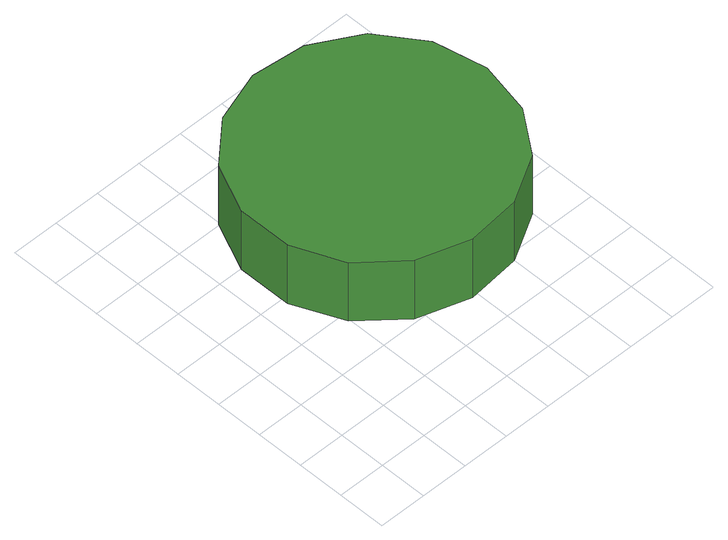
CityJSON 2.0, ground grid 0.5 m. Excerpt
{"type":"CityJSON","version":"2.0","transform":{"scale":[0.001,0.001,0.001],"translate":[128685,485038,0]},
"CityObjects":{
"tree1":{"type":"SolitaryVegetationObject","attributes":{"function":"something"},"geometry":[{"type":"MultiSurface","lod":"1","boundaries":[[[0,1,2,3,4,5,6,7,8,9,10,11,12,13,14]],[[15,16,17,18,19,20,21,22,23,24,25,26,27,28,29]],[[0,29,28,1]],[[1,28,27,2]],[[2,27,26,3]],[[3,26,25,4]],[[4,25,24,5]],[[5,24,23,6]],[[6,23,22,7]],[[7,22,21,8]],[[8,21,20,9]],[[9,20,19,10]],[[10,19,18,11]],[[11,18,17,12]],[[12,17,16,13]],[[13,16,15,14]],[[14,15,29,0]]]}]}
},
"vertices":[
[3441,2215,860],[3323,2768,860],[2992,3225,860],[2502,3507,860],[1941,3566,860],[1404,3392,860],[984,3014,860],[754,2498,860],[754,1933,860],[984,1417,860],[1404,1039,860],[1941,865,860],[2502,924,860],[2992,1206,860],[3323,1663,860],[3323,1663,124],[2992,1206,124],[2502,924,124],[1941,865,124],[1404,1039,124],[984,1417,124],[754,1933,124],[754,2498,124],[984,3014,124],[1404,3392,124],[1941,3566,124],[2502,3507,124],[2992,3225,124],[3323,2768,124],[3441,2215,124]
]}
